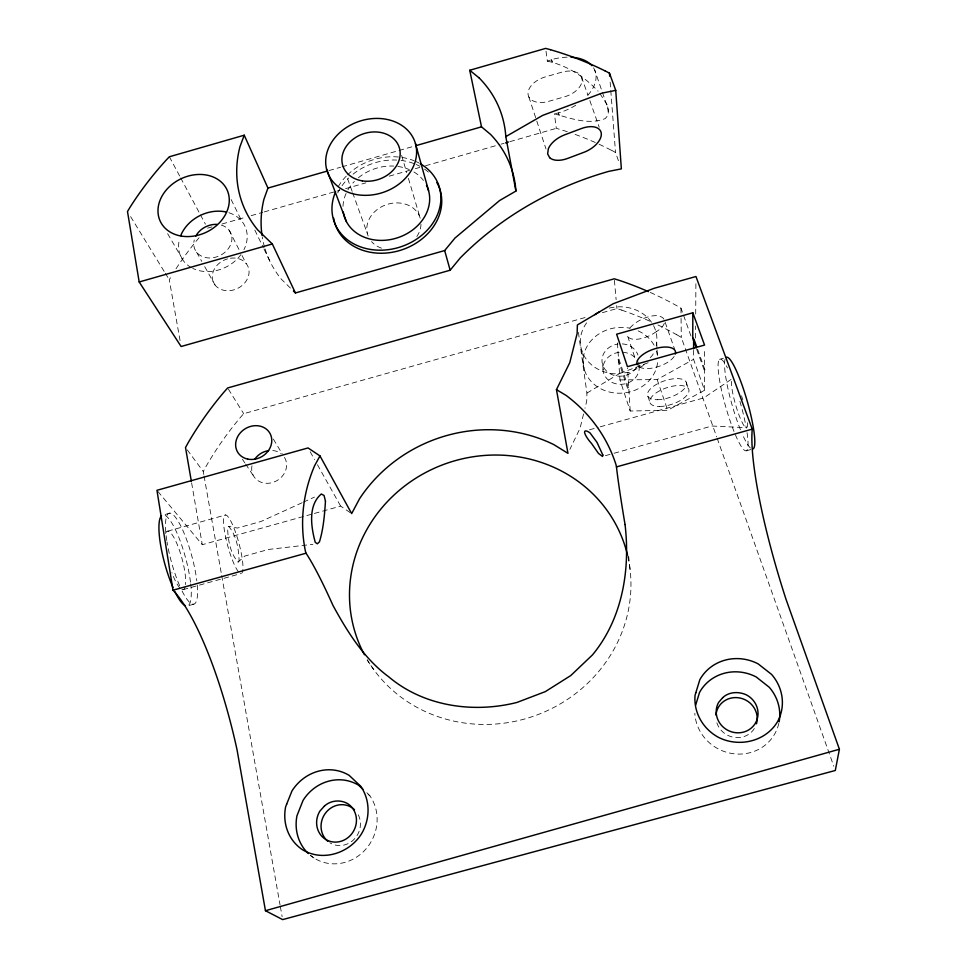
<?xml version="1.0" encoding="UTF-8"?>
<svg xmlns="http://www.w3.org/2000/svg" width="968" height="968" viewBox="0 0 968 968"><rect width="100%" height="100%" fill="white"/><g stroke="black" fill="none" stroke-linecap="round" stroke-linejoin="round"><path stroke-width="0.73" stroke-dasharray="4.84 3.63" d="M617.439 342.974L619.968 379.928L630.192 411.025L667.666 410.275L704.607 390.249L693.56 359.322L693.596 350.331M695.544 338.074L695.617 326.059M695.702 314.043L695.907 282.523M704.607 390.249L704.498 347.984M578.416 332.363L586.923 393.081L586.729 401.103L584.974 408.266M567.308 131.721A314.818 277.392 -18.8 0 0 560.762 129.639L556.334 128.345L554.386 113.813C570.576 118.35 588.919 125.247 605.315 118.544L608.037 115.156L608.509 110.062L594.739 70.156M583.559 413.989L580.038 428.316L569.874 449.382M203.788 474.489L203.268 471.525L205.724 466.987A338.473 320.614 -20.9 0 1 240.282 417.571L243.682 413.699L587.879 316.754M180.06 340.579L169.291 279.752L171.626 275.723M238.128 562.106L239.096 560.533C238.697 548.82 236.482 535.28 228.605 526.326L227.589 527.741C227.952 539.454 230.033 553.285 238.128 562.106L244.831 556.043L268.463 549.461L312.894 544.306M644.119 364.246L642.643 365.904L629.236 372.377L620.403 373.2L650.69 361.766M650.254 357.628L652.299 355.425A38.357 33.505 -6.7 0 0 654.392 351.372M731.034 379.492L703.748 397.921L599.603 426.985M586.923 393.081L619.568 373.515L614.184 373.817A38.357 33.505 -6.7 0 1 583.268 354.227A38.357 33.505 -6.7 0 1 588.532 320.456M630.192 411.025L627.566 368.191M619.968 379.928L657.175 379.565L693.56 359.322M656.437 331.613L653.291 333.657A20.098 9.063 -25.4 0 1 627.155 334.589M302.113 502.743L260.973 521.486L237.366 528.068L228.605 526.326M303.48 502.114L314.455 497.116M546.025 51.231L547.356 61.141L551.542 59.641A42.858 26.354 -21.4 0 1 567.853 57.16M328.951 170.574L340.579 167.246M342.031 166.823L413.227 146.422M207.551 228.133L211.907 226.887M222.083 223.983L245.34 217.328M251.148 215.658L262.776 212.343M264.228 211.919L335.436 191.543M336.888 191.132L339.792 190.297M345.612 188.639L365.952 182.819M389.209 176.164L409.549 170.344M415.369 168.674L419.725 167.428M425.545 165.77L499.657 144.559M501.109 144.147L504.013 143.312M509.834 141.655L556.334 128.345M602.399 312.664L616.918 308.574L621.843 310.135M169.872 513.149L163.459 514.94A47.105 10.817 74.8 0 1 190.551 582.651M719.526 359.334L723.471 358.233M167.718 531.142L225.58 514.976M589.476 429.804L598.151 427.384M157.917 491.466L202.288 544.706L312.966 513.839M314.418 513.439L340.639 506.119L350.44 512.786M605.399 455.662L612.599 453.665M614.039 453.266L711.904 426.017L746.582 427.711M183.133 589.645L241.165 573.516M193.866 604.165L187.429 605.956A47.105 10.817 74.8 0 0 190.696 583.898M746.183 450.834L752.801 449.007M555.741 113.51L558.451 112.905A42.858 26.354 -21.4 0 0 578.017 103.77M547.356 61.141C566.873 65.364 584.515 76.69 598.067 91.186M611.474 150.246L615.527 152.484L619.411 163.411M690.97 336.041L680.964 308.175L676.366 305.489A351.82 330.995 -20.7 0 0 648.415 291.622M676.85 334.759L681.29 337.396L716.647 436.822M310.292 855.325L313.959 857.975M368.106 794.171L369.945 795.914A42.689 39.821 -61.1 0 1 363.871 851.211A42.689 39.821 -61.1 0 1 310.498 855.47M290.4 288.041L281.349 279.207A129.603 107.085 -18.5 0 1 264.966 248.582M366.872 792.707L369.945 795.914M599.918 93.557L607.202 104.859M187.296 449.914L203.268 471.525M367.114 659.946L373.842 669.747M242.423 459.304L244.831 462.898M245.63 464.096L254.427 477.284M228.412 389.184L243.682 413.699M130.632 216.65L164.548 272.02M165.346 273.315L169.291 279.752M273.351 439.109L282.269 453.907M167.633 233.663L183.593 261.033M196.577 252.176L201.743 261.372M204.708 266.623L215.041 285.016M310.208 451.814L314.564 459.57M317.456 464.749L340.639 506.119M169.364 156.768L179.963 176.599M180.677 177.918L199.771 213.601M200.473 214.92L205.434 224.177M228.993 230.033L239.314 250.167M242.061 255.54L246.187 263.599M231.158 199.589L241.843 221.261M254.826 230.057L263.332 247.663M263.986 249.006L269.878 261.191M697.601 349.327L705.006 369.897M352.134 191.349L346.556 175.837A55.37 45.665 -18.5 0 0 337.856 187.26M352.642 192.765L367.38 233.663M696.706 349.327L704.099 369.897M717.155 438.238L833.787 766.22M581.478 76.895L587.879 95.058M589.851 100.648L599.216 127.195M665.185 322.368L674.672 349.339M686.203 382.13L688.599 388.942M552.438 62.242L551.542 59.641L552.147 62.17M657.175 379.565L667.666 410.275M559.31 115.434L558.451 112.905L559.02 115.325M627.688 336.283L635.528 359.551M647.931 396.384L650.218 403.196M618.927 359.067L629.418 390.794M618.056 359.564L628.547 391.278M741.512 395.827L742.831 399.832M528.843 96.957L545.976 148.915M401.611 155.388L406.705 172.631M408.411 178.366L420.318 218.574A27.54 22.917 -18.4 0 0 385.482 204.986A27.54 22.917 -18.4 0 0 368.989 237.862M204.054 475.978L221.442 574.097M221.708 575.585L280.054 904.959M280.321 906.423L282.136 916.672M191.616 482.863L202.288 544.706M581.72 350.343L584.454 369.994M602.653 364.888L603.596 373.067M628.619 556.019L630.386 572.499M614.402 280.296L616.12 299.644M616.652 305.598L616.918 308.574M607.71 106.831L608.255 113.571M610.155 82.147L615.527 152.484M638.674 362.661L639.134 369.522M656.727 342.708L656.97 348.407M657.03 349.835L657.272 355.534M680.964 308.175L681.061 316.947M681.073 318.411L681.29 337.396M230.408 258.238A18.997 15.657 -26 0 1 247.179 279.292A18.997 15.657 -26 0 1 215.924 286.032A18.997 15.657 -26 0 1 227.565 258.855M176.007 268.777A314.818 277.392 -18.8 0 1 199.807 236.833M575.089 134.407A314.818 277.392 -18.8 0 1 595.405 142.562M599.131 144.256A314.818 277.392 -18.8 0 1 611.365 150.258M420.995 224.189A27.54 22.917 -18.4 0 1 416.821 236.531M381.489 248.183A27.54 22.917 -18.4 0 1 371.555 241.613M221.333 225.108A19.735 16.045 -25.8 0 1 230.529 244.904A19.735 16.045 -25.8 0 1 207.019 257.803A19.735 16.045 -25.8 0 1 194.266 239.967M264.53 247.13A129.603 107.085 -18.5 0 1 262.255 236.918M337.747 192.874A55.188 45.569 -18.5 0 1 340.482 188.022M342.055 185.687A55.188 45.569 -18.5 0 1 348.637 178.052M353.066 174.167A55.188 45.569 -18.5 0 1 396.626 160.059M401.03 160.422A55.188 45.569 -18.5 0 1 414.897 163.931M416.179 164.475A55.188 45.569 -18.5 0 1 419.906 166.278M424.541 169.122A55.188 45.569 -18.5 0 1 428.715 172.437M593.529 67.833A42.858 26.354 -21.4 0 1 585.894 97.296M228.871 212.718A35.465 28.846 -25.8 0 1 243.96 249.635M240.935 254.584A35.465 28.846 -25.8 0 1 192.705 268.354M191.374 267.652A35.465 28.846 -25.8 0 1 179.552 239.072M347.488 174.869A55.37 45.665 -18.5 0 1 413.965 160.688M415.26 161.22A55.37 45.665 -18.5 0 1 418.999 163.023M342.999 206.293A44.068 36.348 -18.5 0 1 346.133 193.346M347.899 189.909A44.068 36.348 -18.5 0 1 354.336 181.452M358.378 177.749A44.068 36.348 -18.5 0 1 393.734 166.072M397.836 166.448A44.068 36.348 -18.5 0 1 409.367 169.63M413.941 171.977A44.068 36.348 -18.5 0 1 423.464 180.459M197.254 585.071A47.105 10.612 74.8 0 1 181.561 589.911M179.624 585.676A47.105 10.612 74.8 0 1 167.016 541.886M166.798 540.483A47.105 10.612 74.8 0 1 175.934 517.892A47.105 10.612 74.8 0 1 196.819 580.897M621.674 310.135A338.473 320.614 -20.9 0 1 649.722 321.158M657.938 324.97A338.473 320.614 -20.9 0 1 676.705 334.746M747.054 432.708A47.698 7.575 74 0 1 734.506 432.672M734.022 431.498A47.698 7.575 74 0 1 718.45 372.232A47.698 7.575 74 0 1 727.44 367.961M739.903 401.296A47.698 7.575 74 0 1 746.304 428.086M653.545 325.635A38.357 33.505 -6.7 0 1 656.244 345.6M609.368 308.066A38.357 33.505 -6.7 0 1 652.819 324.316M750.418 448.015A47.71 7.792 74 0 1 742.65 434.898M740.46 429.707A47.71 7.792 74 0 1 725.068 359.346M284.459 457.38A18.029 15.803 -31.2 0 1 271.621 482.778A18.029 15.803 -31.2 0 1 252.091 465.245M272.77 450.531A18.029 15.803 -31.2 0 1 281.131 453.714M627.845 556.491A141.715 133.681 -20.7 0 1 539.781 713.888A141.715 133.681 -20.7 0 1 367.332 659.886M639.086 365.735A18.198 16.045 -6.2 0 1 615.442 383.667A18.198 16.045 -6.2 0 1 607.904 357.519A18.198 16.045 -6.2 0 1 638.045 362.117M754.35 728.517A20.885 19.784 27.3 0 1 734.24 737.374A20.885 19.784 27.3 0 1 716.865 722.818M358.293 814.826A20.751 19.384 -61.6 0 1 353.828 839.595A20.751 19.384 -61.6 0 1 329.81 842.753M636.436 367.38A18.392 16.166 -6.4 0 1 605.157 369.534A18.392 16.166 -6.4 0 1 618.007 344.027M622.303 343.882A18.392 16.166 -6.4 0 1 637.936 355.002M657.575 362.661A37.389 32.876 -6.4 0 1 614.692 392.96A37.389 32.876 -6.4 0 1 583.898 354.421A37.389 32.876 -6.4 0 1 630.059 328.237M638.166 330.874A37.389 32.876 -6.4 0 1 654.465 345.915M656.606 351.227A37.389 32.876 -6.4 0 1 657.502 355.462M778.829 723.302A42.955 40.668 26.6 0 1 733.901 753.782A42.955 40.668 26.6 0 1 694.818 713.283M185.13 586.862A30.274 6.957 74.8 0 1 181.089 589.016M179.915 587.963A30.274 6.957 74.8 0 1 171.868 572.596M165.576 533.489A30.274 6.957 74.8 0 1 178.003 546.363A30.274 6.957 74.8 0 1 185.529 584.611M629.865 328.079A20.098 9.063 -25.4 0 1 652.48 315.895L655.76 315.629A20.013 9.293 -19.3 0 1 664.181 319.525M664.302 323.288A20.013 9.293 -19.3 0 1 656.437 331.613M674.176 356.478A20.243 9.014 -19 0 1 654.731 367.598A20.243 9.014 -19 0 1 637.367 365.033M747.562 422.677A25.567 4.175 74 0 1 739.54 416.446A25.567 4.175 74 0 1 731.421 381.392M238.394 571.701A30.311 5.735 74.7 0 1 223.753 525.297A30.311 5.735 74.7 0 1 234.607 529.75A30.311 5.735 74.7 0 1 241.831 573.116M561.755 72.189L545.214 76.944A19.687 12.124 -21.1 0 0 528.092 94.549A19.687 12.124 -21.1 0 0 548.578 101.374L564.731 96.74A19.735 12.112 -21.7 0 0 582.071 79.061A19.735 12.112 -21.7 0 0 561.755 72.189M657.272 399.724A20.461 8.712 -18.8 0 0 686.59 383.812A20.461 8.712 -18.8 0 0 657.187 383.969A20.461 8.712 -18.8 0 0 657.272 399.724M659.559 406.487A20.509 8.639 -18.7 0 0 688.986 390.612A20.509 8.639 -18.7 0 0 659.535 390.842A20.509 8.639 -18.7 0 0 659.559 406.487"/><path stroke-width="1.45" d="M696.21 347.96L692.761 338.352L692.834 312.785L616.628 334.202L627.445 366.678L704.559 345.068L692.834 312.785M693.608 348.843L693.645 339.853M675.289 354.106L675.579 352.485A20.243 9.014 -19 0 0 655.808 348.492A20.243 9.014 -19 0 0 636.871 363.339L637.295 364.767M839.401 749.244L835.299 770.48L282.656 919.6L265.45 910.706L237.003 749.607A170.9 41.684 76.7 0 0 172.982 590.214L156.949 490.304L308.042 447.942L319.972 455.904L351.662 513.609L359.527 498.774A147.257 137.916 -20.6 0 1 553.793 444.59L567.962 453.339L556.455 389.644L569.741 362.734L577.134 333.549L577.376 324.958L613.059 303.795L654.235 288.27L695.956 276.509L752.245 429.139A173.308 29.839 72.7 0 0 785.98 599.18L839.401 749.244L265.45 910.706M695.69 705.019L699.549 692.398A42.955 40.668 26.6 0 1 756.214 676.971L769.257 687.256A42.955 40.668 26.6 0 1 779.131 721.85M605.085 70.858L609.465 73.157L615.733 90.351L621.359 168.868L608.678 171.384A335.472 300.939 1.5 0 0 460.211 257.96L450.156 270.217L181.113 346.508L139.186 281.978L127.486 211.508L130.063 207.237A342.091 294.611 -18.9 0 1 165.855 160.458L169.364 156.768L244.238 135.205L267.942 188.07L263.925 199.251A129.603 107.085 -18.5 0 0 262.026 235.442M244.238 135.205L239.919 146.821A137.045 110.957 -18.5 0 0 257.597 229.779L272.335 243.984L295.421 292.953L444.663 250.555L454.96 238.067L499.597 200.533L515.908 191.071L505.804 136.621A136.996 110.933 -18.5 0 0 479.196 77.972M319.972 455.904L314.576 465.789A161.523 148.479 -20.5 0 0 305.44 551.349L306.033 553.212A170.489 18.465 70.2 0 1 332.968 605.423C347.464 631.947 364.053 658.639 388.761 676.85C423.754 706.398 473.316 713.489 516.924 702.453L545.299 691.636L570.769 675.555L592.489 654.888C622.388 618.758 630.374 570.055 625.05 524.583M505.804 136.621L542.661 115.398L602.023 93.134L615.733 90.351M515.92 191.071A129.555 107.049 -18.5 0 0 490.51 134.358L481.507 126.844L469.734 70.265L545.649 48.4L550.538 49.695M267.942 188.07L327.499 170.997M416.131 145.587L481.507 126.844M505.465 142.901L508.381 142.066M139.186 281.978L272.335 243.984M172.982 590.214L306.033 553.212M752.245 429.139L616.471 466.891L616.084 464.955A161.523 148.479 -20.5 0 0 566.05 395.38L556.455 389.644M692.761 338.352L693.657 338.352M469.734 70.265L479.196 77.972M362.867 789.222L358.68 785.266A42.689 39.821 -61.1 0 0 303.032 800.427L296.958 815.782A42.689 39.821 -61.1 0 0 308.32 853.558M293.413 290.981L295.421 292.953M549.655 157.675L547.622 153.852L548.36 148.709A20.267 11.471 -27.2 0 1 564.792 134.782L581.26 128.599A20.255 11.386 -27.7 0 1 601.285 133.427A20.255 11.386 -27.7 0 1 583.837 152.339L567.768 158.377A20.267 11.447 -27.2 0 1 549.642 157.675M326.555 169.122L346.375 221.515M694.141 339.732L696.609 346.58M444.663 250.555L450.156 270.217M415.466 143.627A46.27 37.486 -18.5 0 1 357.749 194.774A46.27 37.486 -18.5 0 1 340.216 132.229A46.27 37.486 -18.5 0 1 415.466 143.627L428.558 190.648M191.362 481.386L185.517 447.519L188.094 442.848A351.82 330.995 -20.7 0 1 224.104 391.955L227.649 387.962L614.269 278.808L619.363 280.393A351.82 330.995 -20.7 0 1 648.415 291.622M609.465 73.157L609.695 76.157M550.417 49.707A342.091 294.611 -18.9 0 1 604.976 70.858M195.814 236.083A19.735 16.045 -25.8 0 1 217.122 224.394M436.846 182.504A55.188 45.569 -18.5 0 1 402.519 249.623A55.188 45.569 -18.5 0 1 333.645 218.102M570.938 57.221A42.858 26.354 -21.4 0 1 591.932 65.703M180.883 235.212A35.465 28.846 -25.8 0 1 226.149 211.992M420.209 163.701A55.37 45.665 -18.5 0 1 432.418 223.777A55.37 45.665 -18.5 0 1 362.129 247.421A55.37 45.665 -18.5 0 1 335.424 192.208M426.501 185.324A44.068 36.348 -18.5 0 1 397.255 237.874A44.068 36.348 -18.5 0 1 343.301 212.04M185.142 605.629A47.105 10.817 74.8 0 1 174.954 591.75M173.006 587.515A47.105 10.817 74.8 0 1 161.499 515.811M327.765 841.252A20.751 19.384 -61.6 0 1 326.276 812.116A20.751 19.384 -61.6 0 1 354.518 809.708M726.109 357.494A47.71 7.792 74 0 1 746.739 399.506A47.71 7.792 74 0 1 752.801 449.007M625.038 524.511A171.651 5.868 79.1 0 1 616.459 466.83M594.824 314.733A38.357 33.505 -6.7 0 1 599.736 311.696M364.428 654.743A141.715 133.681 -20.7 0 1 442.848 464.737A141.715 133.681 -20.7 0 1 627.506 555.063M254.814 459.134A18.029 15.803 -31.2 0 1 268.705 450.628M715.969 715.037A20.885 19.784 27.3 0 1 740.193 698.073A20.885 19.784 27.3 0 1 756.456 723.798M325.466 501.17C324.57 514.782 323.457 528.758 319.452 541.838L317.347 543.798L315.266 542.37C311.127 527.27 307.739 505.453 321.303 493.995L324.062 495.495L325.466 501.17M602.858 455.069L602.532 456.46L598.49 453.435L591.557 443.513A13.818 3.449 47.9 0 1 584.611 432.563A13.818 3.461 47.9 0 1 590.044 432.926L596.978 442.34L602.858 455.069M695.847 692.689L695.072 695.205A44.165 41.757 24.8 0 0 718.413 737.326C738.959 747.804 766.027 741.597 777.8 721.208A44.165 41.757 24.8 0 0 771.556 674.381L758.113 663.842A44.165 41.757 24.8 0 0 699.816 679.742L695.847 692.689M286.673 804.166L285.645 806.743A43.899 40.85 -59.7 0 0 302.984 850.037C323.022 861.798 349.049 853.244 361.258 834.222A43.899 40.85 -59.7 0 0 360.725 786.282L349.17 775.38A43.899 40.85 -59.7 0 0 291.949 790.977L286.673 804.166M722.673 697.674L718.522 702.55A21.127 20.001 26.6 0 0 727.597 730.187A21.127 20.001 26.6 0 0 755.766 722.527A21.127 20.001 26.6 0 0 746.522 694.939C738.874 691.309 728.965 691.66 722.673 697.674M324.449 806.054L319.96 811.002A20.994 19.59 -61 0 0 325.514 839.316A20.994 19.59 -61 0 0 353.163 831.79A20.994 19.59 -61 0 0 347.451 803.513C340.155 799.411 330.56 800.379 324.449 806.054M362.31 180.859A29.657 24.031 -18.5 0 0 399.481 148.213A29.657 24.031 -18.5 0 0 351.311 140.699A29.657 24.031 -18.5 0 0 362.31 180.859M181.258 236.071A36.905 29.56 -25.6 0 0 228.775 195.1A36.905 29.56 -25.6 0 0 170.864 185.372A36.905 29.56 -25.6 0 0 181.258 236.071M247.651 459.086A18.694 16.226 -30.8 0 0 271.488 437.488A18.694 16.226 -30.8 0 0 241.988 431.159A18.694 16.226 -30.8 0 0 247.651 459.086"/></g></svg>
